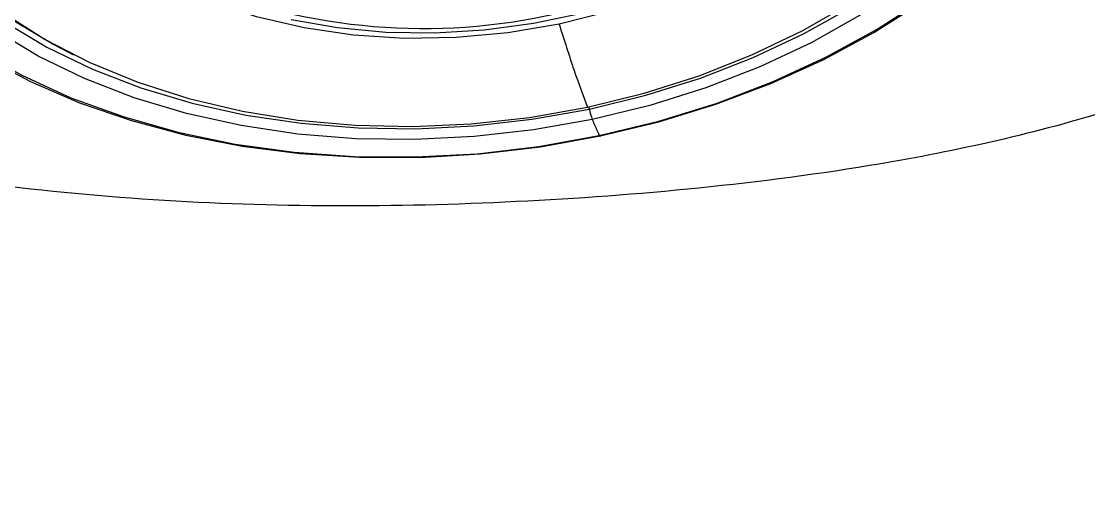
# Model space of a CAD drawing. Extents: x 400 to 501, y 484 to 634.
# Drawn here: x 470.223 to 473.004, y 579.441 to 580.699 of the extents above; entities that cross this region are included whole.
import ezdxf

# ---------------------------------------------------------------- set-up
doc = ezdxf.new("R2010")
doc.units = 0
doc.header["$MEASUREMENT"] = 0
doc.layers.add('DIM', color=3, linetype='Continuous')
doc.layers.add('GEOMETRY', color=3, linetype='Continuous', lineweight=25)

# ---------------------------------------------------------------- blocks, each defined once
blk = doc.blocks.new('2026 GRANDEE')
at = {"layer": 'GEOMETRY', "color": 4, "flags": 128}
for points in [[(21.3038, -16.4395), (21.4593, -16.4016), (21.6107, -16.3545), (21.7567, -16.2985), (21.8962, -16.234), (22.0281, -16.1617), (22.1512, -16.0821), (22.2646, -15.9958), (22.3673, -15.9036), (22.4586, -15.8061), (22.5378, -15.7041), (22.604, -15.5986)], [(19.6807, -16.2155), (19.7992, -16.2821), (19.9268, -16.3404), (20.0627, -16.3899), (20.2057, -16.4303), (20.3546, -16.4613), (20.5083, -16.4825), (20.6654, -16.4938), (20.8249, -16.4951), (20.9853, -16.4865), (21.1453, -16.4679), (21.3038, -16.4395)], [(22.6011, -15.3644), (22.5683, -15.4712), (22.5217, -15.5764), (22.4616, -15.6792), (22.3887, -15.7786), (22.3035, -15.8738), (22.2067, -15.964), (22.0992, -16.0484), (21.9819, -16.1263), (21.8557, -16.1971), (21.7218, -16.26), (21.5814, -16.3147), (21.4355, -16.3606), (21.2854, -16.3973)], [(20.0296, -14.4362), (19.9535, -14.4803), (19.8404, -14.5553), (19.7368, -14.6367), (19.6435, -14.7236), (19.5614, -14.8154), (19.4911, -14.9112), (19.4333, -15.0102), (19.3884, -15.1116), (19.3568, -15.2146), (19.3387, -15.3182), (19.3345, -15.4215), (19.344, -15.5238), (19.3672, -15.624), (19.4039, -15.7214), (19.4538, -15.8151), (19.5164, -15.9044), (19.5913, -15.9883), (19.6777, -16.0664), (19.775, -16.1378), (19.8823, -16.202), (19.9336, -16.2283)], [(21.2778, -16.37), (21.4246, -16.3341), (21.5674, -16.2892), (21.7049, -16.2357), (21.836, -16.1741), (21.9594, -16.1048), (22.0742, -16.0286), (22.1795, -15.946), (22.2742, -15.8577), (22.3576, -15.7645), (22.429, -15.6672), (22.4877, -15.5666), (22.5334, -15.4636), (22.5654, -15.3591), (22.5837, -15.2539), (22.5881, -15.1489), (22.5784, -15.0451), (22.5549, -14.9433), (22.5176, -14.8443), (22.4669, -14.7492), (22.4033, -14.6585), (22.3273, -14.5732), (22.2395, -14.494), (22.2201, -14.4785)], [(21.2584, -16.1205), (21.1322, -16.1472), (21.004, -16.1644), (20.8751, -16.1721), (20.7473, -16.17), (20.6219, -16.1583), (20.5004, -16.1371)], [(21.3058, -16.4403), (21.4585, -16.4033), (21.6073, -16.3574), (21.7511, -16.303), (21.8887, -16.2405), (22.019, -16.1705), (22.1413, -16.0934), (22.2543, -16.0098), (22.3574, -15.9205), (22.4498, -15.8259), (22.5307, -15.7269), (22.5995, -15.6243), (22.6556, -15.5187), (22.6988, -15.4111), (22.7286, -15.3021), (22.7316, -15.2873)], [(21.199, -16.1485), (21.0655, -16.1713), (20.9305, -16.1838), (20.7959, -16.1859), (20.6633, -16.1774), (20.5345, -16.1585), (20.4109, -16.1295), (20.2942, -16.0906), (20.1858, -16.0425), (20.0871, -15.9856), (19.9994, -15.9207), (19.9237, -15.8487), (19.861, -15.7704), (19.8121, -15.6868), (19.7776, -15.5989)], [(21.2727, -16.3652), (21.4203, -16.3289), (21.5637, -16.2834), (21.7015, -16.2289), (21.8325, -16.1661), (21.9556, -16.0955), (22.0695, -16.0177), (22.1733, -15.9335), (22.266, -15.8435), (22.3469, -15.7486), (22.3977, -15.6771)], [(19.6935, -16.0754), (19.7537, -16.121), (19.8601, -16.189), (19.9764, -16.2489), (20.1016, -16.3003), (20.2344, -16.3426), (20.3738, -16.3756), (20.5183, -16.3988), (20.6668, -16.4122), (20.8178, -16.4154), (20.9701, -16.4086), (21.1222, -16.3918), (21.2727, -16.3652)]]:
    blk.add_lwpolyline(points, dxfattribs=at)
at = {"layer": 'GEOMETRY', "flags": 128}
for points in [[(21.2854, -16.3973), (21.1325, -16.4245), (20.9781, -16.442), (20.8233, -16.4497), (20.6697, -16.4474), (20.5184, -16.4352), (20.3708, -16.4132), (20.2281, -16.3816), (20.0916, -16.3406), (19.9624, -16.2907), (19.8416, -16.2322), (19.7302, -16.1656)], [(19.7557, -16.1432), (19.8646, -16.2084), (19.9829, -16.2657), (20.1094, -16.3146), (20.243, -16.3547), (20.3826, -16.3856), (20.5271, -16.4071), (20.6751, -16.4191), (20.8255, -16.4213), (20.977, -16.4138), (21.1282, -16.3967), (21.2778, -16.37)], [(22.1365, -15.1011), (22.1562, -15.1921), (22.1608, -15.285), (22.1502, -15.3788), (22.1247, -15.4722), (22.0845, -15.5641), (22.0301, -15.6532), (21.9622, -15.7386), (21.8816, -15.8191), (21.7895, -15.8937), (21.6868, -15.9614), (21.575, -16.0214), (21.4554, -16.0731), (21.3296, -16.1156), (21.199, -16.1485)], [(19.2454, -15.7845), (19.2648, -15.8187), (19.3291, -15.9136), (19.4056, -16.0034), (19.4939, -16.0874), (19.5932, -16.165), (19.7028, -16.2356), (19.8218, -16.2986), (19.9493, -16.3536), (20.0844, -16.4002), (20.2261, -16.4379), (20.3732, -16.4665), (20.5246, -16.4859), (20.6792, -16.4958), (20.8358, -16.4961), (20.9933, -16.4869), (21.1503, -16.4683), (21.3058, -16.4403)], [(21.2778, -16.37), (21.2768, -16.3655), (21.2766, -16.3644)], [(21.3058, -16.4403), (21.3057, -16.4409), (21.3055, -16.4413), (21.3053, -16.4415), (21.3051, -16.4415), (21.3048, -16.4413), (21.3045, -16.4409), (21.3042, -16.4403), (21.3038, -16.4395)]]:
    blk.add_lwpolyline(points, dxfattribs=at)
at = {"layer": 'GEOMETRY'}
for centre, radius, start, end in [((20.8459, -14.5972), 1.5627, 247.6111, 282.8378), ((21.4831, -16.3272), 0.2097, 191.7817, 199.5259), ((22.2708, -15.9953), 1.0642, 202.1935, 204.672)]:
    blk.add_arc(centre, radius, start, end, dxfattribs=at)
at = {"layer": 'GEOMETRY', "ltscale": 16}
for points, knots in [([(17.196, -17.3711), (17.1492, -17.3411), (17.0554, -17.2812), (16.9271, -17.1886), (16.8125, -17.0901), (16.7164, -16.9841), (16.6413, -16.8706), (16.5885, -16.7508), (16.5566, -16.6266), (16.5421, -16.486), (16.549, -16.33), (16.5798, -16.1607), (16.6381, -15.9649), (16.7319, -15.7451), (16.8804, -15.4779), (17.0765, -15.1942), (17.3255, -14.8969), (17.6074, -14.6106), (17.9193, -14.3342), (18.2555, -14.0669), (18.6693, -13.7642), (19.1652, -13.4289), (19.7457, -13.0662), (20.3444, -12.7197), (20.958, -12.386), (21.5843, -12.0635), (22.2218, -11.7511), (22.8677, -11.4473), (23.3048, -11.2517), (23.5231, -11.1541)], [0, 0, 0, 0, 0.015124, 0.030282, 0.045508, 0.060821, 0.076186, 0.091589, 0.107048, 0.122539, 0.143196, 0.163867, 0.18457, 0.215706, 0.246892, 0.288529, 0.330189, 0.37188, 0.413634, 0.455445, 0.497285, 0.56014, 0.623043, 0.685975, 0.74879, 0.811636, 0.874521, 0.937336, 1, 1, 1, 1]), ([(23.244, -11.7958), (23.0383, -11.8801), (22.6268, -12.0488), (22.0325, -12.3304), (21.463, -12.6377), (20.9219, -12.9699), (20.4032, -13.319), (19.9453, -13.6507), (19.5476, -13.9632), (19.2083, -14.2541), (18.894, -14.557), (18.6445, -14.8386), (18.4558, -15.0945), (18.3191, -15.3197), (18.2325, -15.5128), (18.1901, -15.6695), (18.1766, -15.7873), (18.1867, -15.8938), (18.218, -15.9865), (18.2644, -16.0643), (18.3268, -16.1354), (18.3797, -16.1763), (18.4061, -16.1967)], [0, 0, 0, 0, 0.083695, 0.167491, 0.251186, 0.335009, 0.418849, 0.502597, 0.565308, 0.627921, 0.690404, 0.752843, 0.794402, 0.835856, 0.877165, 0.897814, 0.918431, 0.938954, 0.954309, 0.969614, 0.984839, 1, 1, 1, 1]), ([(24.1731, -13.8112), (24.1689, -13.9213), (24.1606, -14.1416), (24.1211, -14.4731), (24.057, -14.8045), (23.9707, -15.098), (23.867, -15.3522), (23.7532, -15.5665), (23.6195, -15.7562), (23.4687, -15.9184), (23.3081, -16.0525), (23.1235, -16.1708), (22.8966, -16.2825), (22.6272, -16.3802), (22.3207, -16.4605), (21.956, -16.5304), (21.5338, -16.5835), (21.0576, -16.6169), (20.5821, -16.6273), (20.1112, -16.61), (19.6487, -16.5627), (19.3518, -16.5064), (19.2035, -16.4783)], [0, 0, 0, 0, 0.0625252, 0.1250662, 0.1875826, 0.250195, 0.2919799, 0.3338211, 0.3756794, 0.4070421, 0.4383328, 0.4696147, 0.5009246, 0.5426526, 0.58425, 0.6258279, 0.6881761, 0.7505611, 0.8130047, 0.8754033, 0.9377323, 1, 1, 1, 1]), ([(18.0343, -17.7948), (18.2295, -17.8304), (18.6202, -17.9014), (19.2161, -17.9645), (19.8185, -17.9963), (20.3593, -17.9952), (20.8354, -17.975), (21.2451, -17.945), (21.6563, -17.903), (22.0685, -17.849), (22.4813, -17.7809), (22.858, -17.7008), (23.1952, -17.6069), (23.4905, -17.5027), (23.7733, -17.3776), (24.04, -17.2335), (24.2881, -17.074), (24.5152, -16.9026), (24.7194, -16.7212), (24.9192, -16.5105), (25.1049, -16.2691), (25.2689, -15.998), (25.4004, -15.7217), (25.5042, -15.4418), (25.5857, -15.1589), (25.622, -14.9677), (25.6401, -14.8721)], [0, 0, 0, 0, 0.062267, 0.124605, 0.187008, 0.24945, 0.291048, 0.332625, 0.374198, 0.415776, 0.457378, 0.499121, 0.530444, 0.561737, 0.593031, 0.62439, 0.655783, 0.68718, 0.718531, 0.749858, 0.791595, 0.833291, 0.874955, 0.916638, 0.95833, 1, 1, 1, 1])]:
    blk.add_open_spline(points, degree=3, knots=knots, dxfattribs=at)
at = {"layer": 'GEOMETRY'}
blk.add_open_spline([(21.199, -16.1485), (21.2121, -16.1898), (21.2383, -16.2726), (21.2612, -16.3343), (21.2727, -16.3652)], degree=3, knots=[0, 0, 0, 0, 0.5, 1, 1, 1, 1], dxfattribs=at)

msp = doc.modelspace()

# ---------------------------------------------------------------- block references
at = {"layer": 'DIM'}
msp.add_blockref('2026 GRANDEE', (450.4248, 596.8403), dxfattribs=at)

doc.saveas('drawing.dxf')
